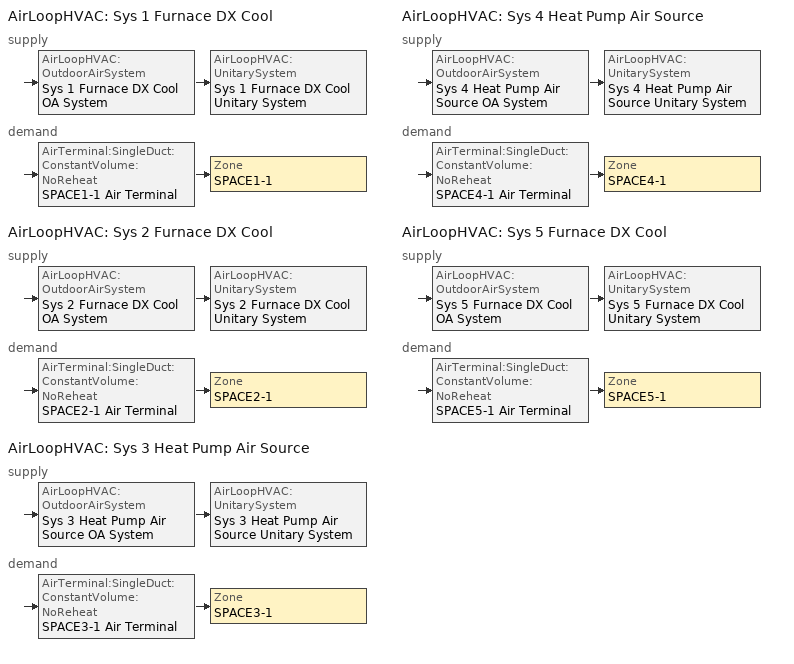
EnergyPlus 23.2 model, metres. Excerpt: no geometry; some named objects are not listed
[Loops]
AirLoopHVAC 'Sys 1 Furnace DX Cool'
 supply: AirLoopHVAC:OutdoorAirSystem 'Sys 1 Furnace DX Cool OA System' > AirLoopHVAC:UnitarySystem 'Sys 1 Furnace DX Cool Unitary System'
 demand: AirTerminal:SingleDuct:ConstantVolume:NoReheat 'SPACE1-1 Air Terminal' > Zone 'SPACE1-1'
AirLoopHVAC 'Sys 2 Furnace DX Cool'
 supply: AirLoopHVAC:OutdoorAirSystem 'Sys 2 Furnace DX Cool OA System' > AirLoopHVAC:UnitarySystem 'Sys 2 Furnace DX Cool Unitary System'
 demand: AirTerminal:SingleDuct:ConstantVolume:NoReheat 'SPACE2-1 Air Terminal' > Zone 'SPACE2-1'
AirLoopHVAC 'Sys 3 Heat Pump Air Source'
 supply: AirLoopHVAC:OutdoorAirSystem 'Sys 3 Heat Pump Air Source OA System' > AirLoopHVAC:UnitarySystem 'Sys 3 Heat Pump Air Source Unitary System'
 demand: AirTerminal:SingleDuct:ConstantVolume:NoReheat 'SPACE3-1 Air Terminal' > Zone 'SPACE3-1'
AirLoopHVAC 'Sys 4 Heat Pump Air Source'
 supply: AirLoopHVAC:OutdoorAirSystem 'Sys 4 Heat Pump Air Source OA System' > AirLoopHVAC:UnitarySystem 'Sys 4 Heat Pump Air Source Unitary System'
 demand: AirTerminal:SingleDuct:ConstantVolume:NoReheat 'SPACE4-1 Air Terminal' > Zone 'SPACE4-1'
AirLoopHVAC 'Sys 5 Furnace DX Cool'
 supply: AirLoopHVAC:OutdoorAirSystem 'Sys 5 Furnace DX Cool OA System' > AirLoopHVAC:UnitarySystem 'Sys 5 Furnace DX Cool Unitary System'
 demand: AirTerminal:SingleDuct:ConstantVolume:NoReheat 'SPACE5-1 Air Terminal' > Zone 'SPACE5-1'
[AirLoopHVAC] Design supply air flow rate=Autosize
Sys 1 Furnace DX Cool; Sys 2 Furnace DX Cool; Sys 3 Heat Pump Air Source; Sys 4 Heat Pump Air Source; Sys 5 Furnace DX Cool
[AirLoopHVAC:UnitarySystem] Control type=Load; Cooling supply air flow rate=Autosize; Cooling supply air flow rate method=SupplyAirFlowRate; Dehumidification control type=None; Dx heating coil sizing ratio=1; Heating supply air flow rate=Autosize; Heating supply air flow rate method=SupplyAirFlowRate; Maximum outdoor dry bulb temperature for supplemental heater operation=21; Maximum supply air temperature=Autosize; No load supply air flow rate=Autosize; No load supply air flow rate method=SupplyAirFlowRate; Supply air fan operating mode schedule=FanAvailSched
Name | Controlling zone or thermostat location | Cooling coil | Design specification multispeed object | Fan placement | Heating coil | Supply fan | Supplemental heating coil
Sys 1 Furnace DX Cool Unitary System | SPACE1-1 | Sys 1 Furnace DX Cool Cooling Coil | Sys 1 Furnace DX Cool Unitary System MultiSpeed Performance | BlowThrough | Sys 1 Furnace DX Cool Heating Coil | Sys 1 Furnace DX Cool Supply Fan
Sys 2 Furnace DX Cool Unitary System | SPACE2-1 | Sys 2 Furnace DX Cool Cooling Coil | Sys 2 Furnace DX Cool Unitary System MultiSpeed Performance | DrawThrough | Sys 2 Furnace DX Cool Heating Coil | Sys 2 Furnace DX Cool Supply Fan
Sys 3 Heat Pump Air Source Unitary System | SPACE3-1 | Sys 3 Heat Pump Air Source Cooling Coil | Sys 3 Heat Pump Air Source Unitary System MultiSpeed Performance | BlowThrough | Sys 3 Heat Pump Air Source Heating Coil | Sys 3 Heat Pump Air Source Supply Fan | Sys 3 Heat Pump Air Source Supp Heat or Reheat Coil
Sys 4 Heat Pump Air Source Unitary System | SPACE4-1 | Sys 4 Heat Pump Air Source Cooling Coil | Sys 4 Heat Pump Air Source Unitary System MultiSpeed Performance | BlowThrough | Sys 4 Heat Pump Air Source Heating Coil | Sys 4 Heat Pump Air Source Supply Fan | Sys 4 Heat Pump Air Source Supp Heat or Reheat Coil
Sys 5 Furnace DX Cool Unitary System | SPACE5-1 | Sys 5 Furnace DX Cool Cooling Coil | Sys 5 Furnace DX Cool Unitary System MultiSpeed Performance | BlowThrough | Sys 5 Furnace DX Cool Heating Coil | Sys 5 Furnace DX Cool Supply Fan
[AirTerminal:SingleDuct:ConstantVolume:NoReheat] Maximum air flow rate=Autosize
SPACE1-1 Air Terminal; SPACE2-1 Air Terminal; SPACE3-1 Air Terminal; SPACE4-1 Air Terminal; SPACE5-1 Air Terminal
[Coil:Cooling:DX]
Name | Performance object
Sys 1 Furnace DX Cool Cooling Coil | Sys 1 Furnace DX Cool Cooling Coil Performance
Sys 2 Furnace DX Cool Cooling Coil | Sys 2 Furnace DX Cool Cooling Coil Performance
Sys 3 Heat Pump Air Source Cooling Coil | Sys 3 Heat Pump Air Source Cooling Coil Performance
Sys 4 Heat Pump Air Source Cooling Coil | Sys 4 Heat Pump Air Source Cooling Coil Performance
Sys 5 Furnace DX Cool Cooling Coil | Sys 5 Furnace DX Cool Cooling Coil Performance
[Coil:Cooling:DX:CurveFit:OperatingMode] Apply latent degradation to speeds greater than 1=No; Condenser type=AirCooled; Latent capacity time constant=0; Maximum cycling rate=0; Nominal time for condensate removal to begin=0; Rated evaporator air flow rate=Autosize; Rated gross total cooling capacity=Autosize; Ratio of initial moisture evaporation rate and steady state latent capacity=0
Name | Nominal speed number | Speed 1 | Speed 2 | Speed 3 | Speed 4
Sys 1 Furnace DX Cool Cooling Coil Operating Mode | 2 | Sys 1 Furnace DX Cool Cooling Coil Speed 1 Performance | Sys 1 Furnace DX Cool Cooling Coil Speed 2 Performance
Sys 2 Furnace DX Cool Cooling Coil Operating Mode | 3 | Sys 2 Furnace DX Cool Cooling Coil Speed 1 Performance | Sys 2 Furnace DX Cool Cooling Coil Speed 2 Performance | Sys 2 Furnace DX Cool Cooling Coil Speed 3 Performance
Sys 3 Heat Pump Air Source Cooling Coil Operating Mode | 4 | Sys 3 Heat Pump Air Source Cooling Coil Speed 1 Performance | Sys 3 Heat Pump Air Source Cooling Coil Speed 2 Performance | Sys 3 Heat Pump Air Source Cooling Coil Speed 3 Performance | Sys 3 Heat Pump Air Source Cooling Coil Speed 4 Performance
Sys 4 Heat Pump Air Source Cooling Coil Operating Mode | 4 | Sys 4 Heat Pump Air Source Cooling Coil Speed 1 Performance | Sys 4 Heat Pump Air Source Cooling Coil Speed 2 Performance | Sys 4 Heat Pump Air Source Cooling Coil Speed 3 Performance | Sys 4 Heat Pump Air Source Cooling Coil Speed 4 Performance
Sys 5 Furnace DX Cool Cooling Coil Operating Mode | 4 | Sys 5 Furnace DX Cool Cooling Coil Speed 1 Performance | Sys 5 Furnace DX Cool Cooling Coil Speed 2 Performance | Sys 5 Furnace DX Cool Cooling Coil Speed 3 Performance | Sys 5 Furnace DX Cool Cooling Coil Speed 4 Performance
[Coil:Cooling:DX:CurveFit:Performance] Capacity control method=Discrete; Compressor fuel type=Electricity; Crankcase heater capacity=0; Maximum outdoor dry bulb temperature for crankcase heater operation=10
Name | Base operating mode
Sys 1 Furnace DX Cool Cooling Coil Performance | Sys 1 Furnace DX Cool Cooling Coil Operating Mode
Sys 2 Furnace DX Cool Cooling Coil Performance | Sys 2 Furnace DX Cool Cooling Coil Operating Mode
Sys 3 Heat Pump Air Source Cooling Coil Performance | Sys 3 Heat Pump Air Source Cooling Coil Operating Mode
Sys 4 Heat Pump Air Source Cooling Coil Performance | Sys 4 Heat Pump Air Source Cooling Coil Operating Mode
Sys 5 Furnace DX Cool Cooling Coil Performance | Sys 5 Furnace DX Cool Cooling Coil Operating Mode
[Coil:Heating:DX:MultiSpeed] 2023 speed 1 rated supply air fan power per volume flow rate=934.4; 2023 speed 2 rated supply air fan power per volume flow rate=934.4; 2023 speed 3 rated supply air fan power per volume flow rate=934.4; 2023 speed 4 rated supply air fan power per volume flow rate=934.4; Apply part load fraction to speeds greater than 1=No; Crankcase heater capacity=0; Defrost control=Timed; Defrost strategy=ReverseCycle; Defrost time period fraction=0.058333; Fuel type=Electricity; Maximum outdoor dry bulb temperature for crankcase heater operation=10; Maximum outdoor dry bulb temperature for defrost operation=5; Minimum outdoor dry bulb temperature for compressor operation=-8; Number of speeds=4; Resistive defrost heater capacity=Autosize; Speed 1 gross rated heating capacity=Autosize; Speed 1 gross rated heating cop=2.75; Speed 1 rated air flow rate=Autosize; Speed 1 rated waste heat fraction of power input=0.2; Speed 2 gross rated heating capacity=Autosize; Speed 2 gross rated heating cop=2.75; Speed 2 rated air flow rate=Autosize; Speed 2 rated waste heat fraction of power input=0.2; Speed 3 gross rated heating capacity=Autosize; Speed 3 gross rated heating cop=2.75; Speed 3 rated air flow rate=Autosize; Speed 3 rated waste heat fraction of power input=0.2; Speed 4 gross rated heating capacity=Autosize; Speed 4 gross rated heating cop=2.75; Speed 4 rated air flow rate=Autosize; Speed 4 rated waste heat fraction of power input=0.2
Name | Defrost energy input ratio function of temperature curve | Speed 1 energy input ratio function of flow fraction curve | Speed 1 energy input ratio function of temperature curve | Speed 1 heating capacity function of flow fraction curve | Speed 1 heating capacity function of temperature curve | Speed 1 part load fraction correlation curve | Speed 1 waste heat function of temperature curve | Speed 2 energy input ratio function of flow fraction curve | Speed 2 energy input ratio function of temperature curve | Speed 2 heating capacity function of flow fraction curve | Speed 2 heating capacity function of temperature curve | Speed 2 part load fraction correlation curve | Speed 2 waste heat function of temperature curve | Speed 3 energy input ratio function of flow fraction curve | Speed 3 energy input ratio function of temperature curve | Speed 3 heating capacity function of flow fraction curve | Speed 3 heating capacity function of temperature curve | Speed 3 part load fraction correlation curve | Speed 3 waste heat function of temperature curve | Speed 4 energy input ratio function of flow fraction curve | Speed 4 energy input ratio function of temperature curve | Speed 4 heating capacity function of flow fraction curve | Speed 4 heating capacity function of temperature curve | Speed 4 part load fraction correlation curve | Speed 4 waste heat function of temperature curve
Sys 3 Heat Pump Air Source Heating Coil | Sys 3 Heat Pump Air Source Heat Coil Defr-FT | Sys 3 Heat Pump Air Source Heat Coil EIR-FF | Sys 3 Heat Pump Air Source Heat Coil EIR-FT | Sys 3 Heat Pump Air Source Heat Coil Cap-FF | Sys 3 Heat Pump Air Source Heat Coil Cap-FT | Sys 3 Heat Pump Air Source Heat Coil PLF | Sys 3 Heat Pump Air Source Heat Coil WH-FT | Sys 3 Heat Pump Air Source Heat Coil EIR-FF | Sys 3 Heat Pump Air Source Heat Coil EIR-FT | Sys 3 Heat Pump Air Source Heat Coil Cap-FF | Sys 3 Heat Pump Air Source Heat Coil Cap-FT | Sys 3 Heat Pump Air Source Heat Coil PLF | Sys 3 Heat Pump Air Source Heat Coil WH-FT | Sys 3 Heat Pump Air Source Heat Coil EIR-FF | Sys 3 Heat Pump Air Source Heat Coil EIR-FT | Sys 3 Heat Pump Air Source Heat Coil Cap-FF | Sys 3 Heat Pump Air Source Heat Coil Cap-FT | Sys 3 Heat Pump Air Source Heat Coil PLF | Sys 3 Heat Pump Air Source Heat Coil WH-FT | Sys 3 Heat Pump Air Source Heat Coil EIR-FF | Sys 3 Heat Pump Air Source Heat Coil EIR-FT | Sys 3 Heat Pump Air Source Heat Coil Cap-FF | Sys 3 Heat Pump Air Source Heat Coil Cap-FT | Sys 3 Heat Pump Air Source Heat Coil PLF | Sys 3 Heat Pump Air Source Heat Coil WH-FT
Sys 4 Heat Pump Air Source Heating Coil | Sys 4 Heat Pump Air Source Heat Coil Defr-FT | Sys 4 Heat Pump Air Source Heat Coil EIR-FF | Sys 4 Heat Pump Air Source Heat Coil EIR-FT | Sys 4 Heat Pump Air Source Heat Coil Cap-FF | Sys 4 Heat Pump Air Source Heat Coil Cap-FT | Sys 4 Heat Pump Air Source Heat Coil PLF | Sys 4 Heat Pump Air Source Heat Coil WH-FT | Sys 4 Heat Pump Air Source Heat Coil EIR-FF | Sys 4 Heat Pump Air Source Heat Coil EIR-FT | Sys 4 Heat Pump Air Source Heat Coil Cap-FF | Sys 4 Heat Pump Air Source Heat Coil Cap-FT | Sys 4 Heat Pump Air Source Heat Coil PLF | Sys 4 Heat Pump Air Source Heat Coil WH-FT | Sys 4 Heat Pump Air Source Heat Coil EIR-FF | Sys 4 Heat Pump Air Source Heat Coil EIR-FT | Sys 4 Heat Pump Air Source Heat Coil Cap-FF | Sys 4 Heat Pump Air Source Heat Coil Cap-FT | Sys 4 Heat Pump Air Source Heat Coil PLF | Sys 4 Heat Pump Air Source Heat Coil WH-FT | Sys 4 Heat Pump Air Source Heat Coil EIR-FF | Sys 4 Heat Pump Air Source Heat Coil EIR-FT | Sys 4 Heat Pump Air Source Heat Coil Cap-FF | Sys 4 Heat Pump Air Source Heat Coil Cap-FT | Sys 4 Heat Pump Air Source Heat Coil PLF | Sys 4 Heat Pump Air Source Heat Coil WH-FT
[Coil:Heating:Electric] Efficiency=1; Nominal capacity=Autosize
Sys 2 Furnace DX Cool Heating Coil; Sys 3 Heat Pump Air Source Supp Heat or Reheat Coil; Sys 4 Heat Pump Air Source Supp Heat or Reheat Coil
[Coil:Heating:Fuel] Burner efficiency=0.8; Fuel type=NaturalGas; Nominal capacity=Autosize; Off cycle parasitic fuel load=0; On cycle parasitic electric load=0
Name | Part load fraction correlation curve
Sys 1 Furnace DX Cool Heating Coil | Sys 1 Furnace DX Cool Heating Coil PLF-FPLR
Sys 5 Furnace DX Cool Heating Coil | Sys 5 Furnace DX Cool Heating Coil PLF-FPLR
[Controller:OutdoorAir] Economizer control action type=ModulateFlow; Economizer control type=DifferentialDryBulb; Economizer maximum limit dry bulb temperature=20; Maximum outdoor air flow rate=Autosize; Minimum limit type=FixedMinimum; Minimum outdoor air flow rate=Autosize; Minimum outdoor air schedule=Min OA Sched
Name | Lockout type
Sys 1 Furnace DX Cool OA Controller; Sys 2 Furnace DX Cool OA Controller; Sys 3 Heat Pump Air Source OA Controller; Sys 4 Heat Pump Air Source OA Controller | LockoutWithCompressor
Sys 5 Furnace DX Cool OA Controller | NoLockout
[DesignSpecification:OutdoorAir] Outdoor air flow per person=0.00944; Outdoor air flow per zone=0; Outdoor air flow per zone floor area=0; Outdoor air method=Flow/Person
SZ DSOA SPACE1-1; SZ DSOA SPACE2-1; SZ DSOA SPACE3-1; SZ DSOA SPACE4-1; SZ DSOA SPACE5-1
[DesignSpecification:ZoneAirDistribution] Zone air distribution effectiveness in cooling mode=1; Zone air distribution effectiveness in heating mode=1
SZ DSZAD SPACE1-1; SZ DSZAD SPACE2-1; SZ DSZAD SPACE3-1; SZ DSZAD SPACE4-1; SZ DSZAD SPACE5-1
[EnergyManagementSystem:Actuator]
CoilSpeedOverride: Actuated component control type=Unitary System DX Coil Speed Value; Actuated component type=Coil Speed Control; Actuated component unique=Sys 1 Furnace DX Cool Unitary System
[EnergyManagementSystem:Sensor] Output variable or output meter index key=SPACE1-1
Name | Output variable or output meter
CoolingSetpoint | Zone Thermostat Cooling Setpoint Temperature
ZoneAirTemperature | Zone Air Temperature
[Fan:VariableVolume] Availability schedule=HVACTemplate-Always 1; Fan power coefficient 1=0.00153024; Fan power coefficient 2=0.00520806; Fan power coefficient 3=1.10862; Fan power coefficient 4=-0.116356; Fan power coefficient 5=0; Fan power minimum flow fraction=0; Fan power minimum flow rate input method=Fraction; Fan total efficiency=0.7; Maximum flow rate=Autosize; Motor efficiency=0.9; Motor in airstream fraction=1; Pressure rise=600
Sys 1 Furnace DX Cool Supply Fan; Sys 2 Furnace DX Cool Supply Fan; Sys 3 Heat Pump Air Source Supply Fan; Sys 4 Heat Pump Air Source Supply Fan; Sys 5 Furnace DX Cool Supply Fan
[SetpointManager:MixedAir] Control variable=Temperature
Name | Setpoint node or nodelist
Sys 1 Furnace DX Cool Cooling Coil Air Temp Manager | Sys 1 Furnace DX Cool Mixed Air Outlet
Sys 2 Furnace DX Cool Cooling Coil Air Temp Manager | Sys 2 Furnace DX Cool Mixed Air Outlet
Sys 3 Heat Pump Air Source Cooling Coil Air Temp Manager | Sys 3 Heat Pump Air Source Mixed Air Outlet
Sys 4 Heat Pump Air Source Cooling Coil Air Temp Manager | Sys 4 Heat Pump Air Source Mixed Air Outlet
Sys 5 Furnace DX Cool Cooling Coil Air Temp Manager | Sys 5 Furnace DX Cool Mixed Air Outlet
[SetpointManager:SingleZone:Cooling] Control variable=Temperature; Maximum supply air temperature=45; Minimum supply air temperature=13
Name | Control zone | Setpoint node or nodelist
Sys 1 Furnace DX Cool Economizer Supply Air Temp Manager | SPACE1-1 | Sys 1 Furnace DX Cool Heating Coil Outlet
Sys 2 Furnace DX Cool Economizer Supply Air Temp Manager | SPACE2-1 | Sys 2 Furnace DX Cool Supply Fan Outlet
Sys 3 Heat Pump Air Source Economizer Supply Air Temp Manager | SPACE3-1 | Sys 3 Heat Pump Air Source Supp Heat or Reheat Coil Outl
Sys 4 Heat Pump Air Source Economizer Supply Air Temp Manager | SPACE4-1 | Sys 4 Heat Pump Air Source Supp Heat or Reheat Coil Outl
Sys 5 Furnace DX Cool Economizer Supply Air Temp Manager | SPACE5-1 | Sys 5 Furnace DX Cool Heating Coil Outlet
[Sizing:System] 100 outdoor air in cooling=No; 100 outdoor air in heating=No; Central cooling capacity control method=OnOff; Central cooling design supply air humidity ratio=0.008; Central cooling design supply air temperature=12.8; Central heating design supply air humidity ratio=0.008; Central heating design supply air temperature=50; Central heating maximum system air flow ratio=1; Cooling design capacity=Autosize; Cooling design capacity method=CoolingDesignCapacity; Cooling supply air flow rate=0; Cooling supply air flow rate method=DesignDay; Design outdoor air flow rate=Autosize; Heating design capacity=Autosize; Heating design capacity method=HeatingDesignCapacity; Heating supply air flow rate=0; Heating supply air flow rate method=DesignDay; Precool design humidity ratio=0.008; Precool design temperature=11; Preheat design humidity ratio=0.008; Preheat design temperature=7; System outdoor air method=ZoneSum; Type of load to size on=Sensible; Type of zone sum to use=NonCoincident; Zone maximum outdoor air fraction=1
Sys 1 Furnace DX Cool; Sys 2 Furnace DX Cool; Sys 3 Heat Pump Air Source; Sys 4 Heat Pump Air Source; Sys 5 Furnace DX Cool
[Sizing:Zone] Account for dedicated outdoor air system=No; Cooling design air flow method=DesignDay; Cooling design air flow rate=0; Cooling minimum air flow fraction=0; Dedicated outdoor air high setpoint temperature for design=Autosize; Dedicated outdoor air low setpoint temperature for design=Autosize; Dedicated outdoor air system control strategy=NeutralSupplyAir; Heating design air flow method=DesignDay; Heating design air flow rate=0; Heating maximum air flow fraction=0; Zone cooling design supply air humidity ratio=0.008; Zone cooling design supply air temperature=12.8; Zone cooling design supply air temperature difference=11.11; Zone cooling design supply air temperature input method=SupplyAirTemperature; Zone heating design supply air humidity ratio=0.008; Zone heating design supply air temperature=50; Zone heating design supply air temperature input method=SupplyAirTemperature
Name | Design specification outdoor air object | Design specification zone air distribution object
SPACE1-1 | SZ DSOA SPACE1-1 | SZ DSZAD SPACE1-1
SPACE2-1 | SZ DSOA SPACE2-1 | SZ DSZAD SPACE2-1
SPACE3-1 | SZ DSOA SPACE3-1 | SZ DSZAD SPACE3-1
SPACE4-1 | SZ DSOA SPACE4-1 | SZ DSZAD SPACE4-1
SPACE5-1 | SZ DSOA SPACE5-1 | SZ DSZAD SPACE5-1
[ThermostatSetpoint:DualSetpoint]
All Zones Dual SP Control: Cooling setpoint temperature schedule=Clg-SetP-Sch; Heating setpoint temperature schedule=Htg-SetP-Sch
[UnitarySystemPerformance:Multispeed] Cooling speed supply air flow ratio 1=Autosize; Heating speed supply air flow ratio 1=Autosize; Cooling speed supply air flow ratio 2=Autosize; Heating speed supply air flow ratio 2=Autosize; Cooling speed supply air flow ratio 3=Autosize; Heating speed supply air flow ratio 3=Autosize; Cooling speed supply air flow ratio 4=Autosize; Heating speed supply air flow ratio 4=Autosize; Cooling speed supply air flow ratio 5=Autosize; Heating speed supply air flow ratio 5=Autosize; Cooling speed supply air flow ratio 6=Autosize; Heating speed supply air flow ratio 6=Autosize; Cooling speed supply air flow ratio 7=Autosize; Heating speed supply air flow ratio 7=Autosize; Cooling speed supply air flow ratio 8=Autosize; Heating speed supply air flow ratio 8=Autosize; Cooling speed supply air flow ratio 9=Autosize; Heating speed supply air flow ratio 9=Autosize; Cooling speed supply air flow ratio 10=Autosize; Heating speed supply air flow ratio 10=Autosize; Single mode operation=No
Name | Number of speeds for cooling | Number of speeds for heating
Sys 1 Furnace DX Cool Unitary System MultiSpeed Performance | 2 | 1
Sys 2 Furnace DX Cool Unitary System MultiSpeed Performance | 3 | 1
Sys 3 Heat Pump Air Source Unitary System MultiSpeed Performance; Sys 4 Heat Pump Air Source Unitary System MultiSpeed Performance | 4 | 4
Sys 5 Furnace DX Cool Unitary System MultiSpeed Performance | 4 | 1
[ZoneControl:Thermostat] Control 1=All Zones Dual SP Control; Control type schedule=HVACTemplate-Always 4
Name | Zone or zonelist
SPACE1-1 Thermostat | SPACE1-1
SPACE2-1 Thermostat | SPACE2-1
SPACE3-1 Thermostat | SPACE3-1
SPACE4-1 Thermostat | SPACE4-1
SPACE5-1 Thermostat | SPACE5-1
[Zone equipment]
SPACE1-1: SPACE1-1 Air Terminal
SPACE2-1: SPACE2-1 Air Terminal
SPACE3-1: SPACE3-1 Air Terminal
SPACE4-1: SPACE4-1 Air Terminal
SPACE5-1: SPACE5-1 Air Terminal
[Curve:Biquadratic] Input unit type for x=Temperature; Input unit type for y=Temperature; Maximum value of x=50; Maximum value of y=50; Minimum value of x=0; Minimum value of y=0; Output unit type=Dimensionless; Coefficient1 constant=1; Coefficient2 x=0; Coefficient3 x 2=0; Coefficient4 y=0; Coefficient5 y 2=0; Coefficient6 x y=0
Sys 3 Heat Pump Air Source Heat Coil Defr-FT; Sys 3 Heat Pump Air Source Heat Coil WH-FT; Sys 4 Heat Pump Air Source Heat Coil Defr-FT; Sys 4 Heat Pump Air Source Heat Coil WH-FT
[Curve:Cubic]
Name | Maximum value of x | Minimum value of x | Coefficient1 constant | Coefficient2 x | Coefficient3 x 2 | Coefficient4 x 3 | Input unit type for x | Output unit type
Sys 1 Furnace DX Cool Heating Coil PLF-FPLR; Sys 5 Furnace DX Cool Heating Coil PLF-FPLR | 1 | 0 | 0.8 | 0.2 | 0 | 0
Sys 3 Heat Pump Air Source Heat Coil Cap-FF; Sys 4 Heat Pump Air Source Heat Coil Cap-FF | 1.5 | 0.5 | 0.84 | 0.16 | 0 | 0
Sys 3 Heat Pump Air Source Heat Coil Cap-FT; Sys 4 Heat Pump Air Source Heat Coil Cap-FT | 20 | -20 | 0.758746 | 0.027626 | 0.000148716 | 3.4992e-06 | Temperature | Dimensionless
Sys 3 Heat Pump Air Source Heat Coil EIR-FT; Sys 4 Heat Pump Air Source Heat Coil EIR-FT | 20 | -20 | 1.19248 | -0.0300438 | 0.00103745 | -2.3328e-05 | Temperature | Dimensionless
[Curve:Quadratic] Maximum value of x=1; Minimum value of x=0
Name | Coefficient1 constant | Coefficient2 x | Coefficient3 x 2
Sys 3 Heat Pump Air Source Heat Coil EIR-FF; Sys 4 Heat Pump Air Source Heat Coil EIR-FF | 1.3824 | -0.4336 | 0.0512
Sys 3 Heat Pump Air Source Heat Coil PLF; Sys 4 Heat Pump Air Source Heat Coil PLF | 0.85 | 0.15 | 0
[Schedule:Compact]
Clg-SetP-Sch: Through: 12/31, For: WeekDays CustomDay1 CustomDay2, Until: 7:00, 32, Until: 21:00, 24, Until: 24:00, 32, For: WeekEnds Holiday, Until: 24:00, 32, For: SummerDesignDay, Until: 24:00, 24, For: WinterDesignDay, Until: 24:00, 32
FanAvailSched: Through: 12/31, For: WeekDays CustomDay1 CustomDay2, Until: 7:00, 0, Until: 21:00, 1, Until: 24:00, 0, For: Weekends Holiday, Until: 24:00, 0, For: SummerDesignDay, Until: 24:00, 1, For: WinterDesignDay, Until: 24:00, 1
HVACTemplate-Always 1: Through: 12/31, For: AllDays, Until: 24:00, 1
HVACTemplate-Always 4: Through: 12/31, For: AllDays, Until: 24:00, 4
Htg-SetP-Sch: Through: 12/31, For: WeekDays CustomDay1 CustomDay2, Until: 6:00, 13, Until: 7:00, 18, Until: 21:00, 23, Until: 24:00, 13, For: WeekEnds Holiday, Until: 24:00, 13, For: SummerDesignDay, Until: 24:00, 13, For: WinterDesignDay, Until: 24:00, 23
Min OA Sched: Through: 12/31, For: WeekDays CustomDay1 CustomDay2, Until: 8:00, 0, Until: 21:00, 1, Until: 24:00, 0, For: Weekends Holiday, Until: 24:00, 0, For: SummerDesignDay, Until: 24:00, 1, For: WinterDesignDay, Until: 24:00, 1
